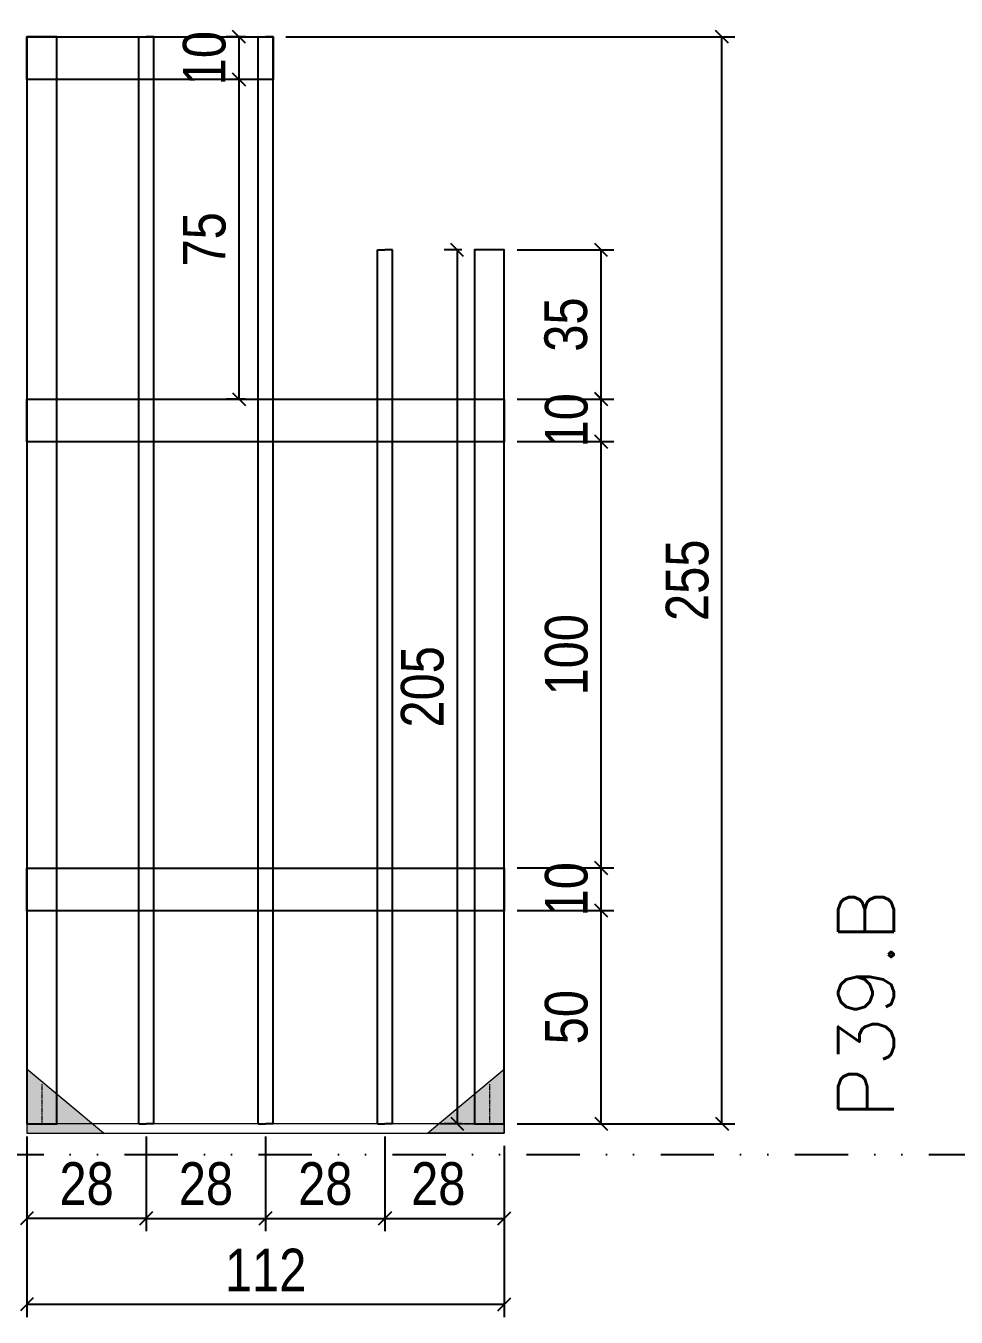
# Model space of a CAD drawing. Extents: x 14400 to 20667, y -21631 to 6985.
# Drawn here: x 15000 to 15218.2, y 3938.7 to 4241.6 of the extents above; entities that cross this region are included whole.
import ezdxf

# ---------------------------------------------------------------- set-up
doc = ezdxf.new("R2010")
doc.units = 0
doc.linetypes.add('DIVIDE2', pattern=[0.625, 0.25, -0.125, 0, -0.125, 0, -0.125])
doc.linetypes.add('HIDDEN', pattern=[0.375, 0.25, -0.125])
for name, color, linetype in [('COTA', 241, 'Continuous'), ('Nível', 160, 'Continuous'), ('SARR_2.2x10', 60, 'Continuous'), ('SARR_3.5x7', 81, 'Continuous'), ('SARR_7x7', 40, 'Continuous')]:
    doc.layers.add(name, color=color, linetype=linetype)
for name, color, linetype, lineweight in [('Madeira', 126, 'Continuous', 18), ('Sarr 2.2x7', 40, 'Continuous', 9), ('Texto Seção', 7, 'Continuous', 15)]:
    doc.layers.add(name, color=color, linetype=linetype, lineweight=lineweight)
doc.styles.add('COTA TECNICA', font='techl___.ttf', dxfattribs={"height": 10})
doc.styles.add('REGUA-120', font='ROMANS.shx', dxfattribs={"height": 15})
doc.dimstyles.new('PAINEL', dxfattribs={"dimtxt": 10, "dimasz": 3, "dimexe": 3, "dimexo": 3, "dimgap": 3, "dimtad": 1, "dimdec": 1, "dimzin": 12, "dimdsep": 46, "dimtxsty": 'COTA TECNICA', "dimblk1": 'OBLIQUE', "dimblk2": 'OBLIQUE', "dimsah": 1, "dimcen": 0.9, "dimclrd": 4, "dimclre": 4, "dimclrt": 240, "dimadec": 1, "dimazin": 3, "dimtfac": 1, "dimtdec": 1, "dimtmove": 0, "dimatfit": 3, "dimfxl": 1, "dimtolj": 1, "dimtzin": 12, "dimarcsym": 0})

# ---------------------------------------------------------------- blocks, each defined once
blk = doc.blocks.new('_Oblique')
at = {"color": 0, "linetype": 'ByBlock', "lineweight": -2}
blk.add_line((-0.5, -0.5), (0.5, 0.5), dxfattribs=at)
blk = doc.blocks.new('*D741')
at = {"layer": 'COTA', "color": 4, "lineweight": -2, "transparency": 16777216}
for p, q in [((15000.23, 3965.86), (15000.23, 3938.68)), ((15112.23, 3965.86), (15112.23, 3938.68)), ((15112.23, 3941.68), (15000.23, 3941.68))]:
    blk.add_line(p, q, dxfattribs=at)
at = {"layer": 'Defpoints', "color": 0, "transparency": 16777216}
for p in [(15000.23, 3968.86), (15112.23, 3968.86), (15000.23, 3941.68)]:
    blk.add_point(p, dxfattribs=at)
at = {"layer": 'COTA', "color": 4, "lineweight": -2, "transparency": 16777216, "xscale": 3, "yscale": 3, "zscale": 3, "rotation": 180}
blk.add_blockref('_Oblique', (15000.23, 3941.68), dxfattribs=at)
at = {"layer": 'COTA', "color": 4, "lineweight": -2, "transparency": 16777216, "xscale": 3, "yscale": 3, "zscale": 3}
blk.add_blockref('_Oblique', (15112.23, 3941.68), dxfattribs=at)
at = {"layer": 'COTA', "color": 240, "transparency": 16777216, "insert": (15056.23, 3949.74), "char_height": 10, "attachment_point": 5, "style": 'COTA TECNICA'}
blk.add_mtext('\\A1;112', dxfattribs=at)
blk = doc.blocks.new('*D742')
at = {"layer": 'COTA', "color": 4, "lineweight": -2, "transparency": 16777216}
for p, q in [((15000.23, 3981.06), (15000.23, 3958.86)), ((15028.23, 3981.06), (15028.23, 3958.86)), ((15028.23, 3961.86), (15000.23, 3961.86))]:
    blk.add_line(p, q, dxfattribs=at)
at = {"layer": 'Defpoints', "color": 0, "transparency": 16777216}
for p in [(15000.23, 3984.06), (15028.23, 3984.06), (15000.23, 3961.86)]:
    blk.add_point(p, dxfattribs=at)
at = {"layer": 'COTA', "color": 4, "lineweight": -2, "transparency": 16777216, "xscale": 3, "yscale": 3, "zscale": 3, "rotation": 180}
blk.add_blockref('_Oblique', (15000.23, 3961.86), dxfattribs=at)
at = {"layer": 'COTA', "color": 4, "lineweight": -2, "transparency": 16777216, "xscale": 3, "yscale": 3, "zscale": 3}
blk.add_blockref('_Oblique', (15028.23, 3961.86), dxfattribs=at)
at = {"layer": 'COTA', "color": 240, "transparency": 16777216, "insert": (15014.23, 3969.95), "char_height": 10, "attachment_point": 5, "style": 'COTA TECNICA'}
blk.add_mtext('\\A1;28', dxfattribs=at)
blk = doc.blocks.new('*D743')
at = {"layer": 'COTA', "color": 4, "lineweight": -2, "transparency": 16777216}
for p, q in [((15084.23, 3981.06), (15084.23, 3958.86)), ((15112.23, 3978.86), (15112.23, 3958.86)), ((15084.23, 3961.86), (15112.23, 3961.86))]:
    blk.add_line(p, q, dxfattribs=at)
at = {"layer": 'Defpoints', "color": 0, "transparency": 16777216}
for p in [(15084.23, 3984.06), (15112.23, 3981.86), (15112.23, 3961.86)]:
    blk.add_point(p, dxfattribs=at)
at = {"layer": 'COTA', "color": 4, "lineweight": -2, "transparency": 16777216, "xscale": 3, "yscale": 3, "zscale": 3, "rotation": 180}
blk.add_blockref('_Oblique', (15084.23, 3961.86), dxfattribs=at)
at = {"layer": 'COTA', "color": 4, "lineweight": -2, "transparency": 16777216, "xscale": 3, "yscale": 3, "zscale": 3}
blk.add_blockref('_Oblique', (15112.23, 3961.86), dxfattribs=at)
at = {"layer": 'COTA', "color": 240, "transparency": 16777216, "insert": (15096.73, 3969.95), "char_height": 10, "attachment_point": 5, "style": 'COTA TECNICA'}
blk.add_mtext('\\A1;28', dxfattribs=at)
blk = doc.blocks.new('*D744')
at = {"layer": 'COTA', "color": 4, "lineweight": -2, "transparency": 16777216}
for p, q in [((15028.23, 3981.06), (15028.23, 3958.86)), ((15056.23, 3981.06), (15056.23, 3958.86)), ((15028.23, 3961.86), (15056.23, 3961.86))]:
    blk.add_line(p, q, dxfattribs=at)
at = {"layer": 'Defpoints', "color": 0, "transparency": 16777216}
for p in [(15028.23, 3984.06), (15056.23, 3984.06), (15056.23, 3961.86)]:
    blk.add_point(p, dxfattribs=at)
at = {"layer": 'COTA', "color": 4, "lineweight": -2, "transparency": 16777216, "xscale": 3, "yscale": 3, "zscale": 3, "rotation": 180}
blk.add_blockref('_Oblique', (15028.23, 3961.86), dxfattribs=at)
at = {"layer": 'COTA', "color": 4, "lineweight": -2, "transparency": 16777216, "xscale": 3, "yscale": 3, "zscale": 3}
blk.add_blockref('_Oblique', (15056.23, 3961.86), dxfattribs=at)
at = {"layer": 'COTA', "color": 240, "transparency": 16777216, "insert": (15042.23, 3969.95), "char_height": 10, "attachment_point": 5, "style": 'COTA TECNICA'}
blk.add_mtext('\\A1;28', dxfattribs=at)
blk = doc.blocks.new('*D745')
at = {"layer": 'COTA', "color": 4, "lineweight": -2, "transparency": 16777216}
for p, q in [((15115.23, 4034.06), (15137.93, 4034.06)), ((15134.93, 3984.06), (15134.93, 4034.06)), ((15115.23, 3984.06), (15137.93, 3984.06))]:
    blk.add_line(p, q, dxfattribs=at)
at = {"layer": 'Defpoints', "color": 0, "transparency": 16777216}
for p in [(15112.23, 4034.06), (15134.93, 4034.06), (15112.23, 3984.06)]:
    blk.add_point(p, dxfattribs=at)
at = {"layer": 'COTA', "color": 4, "lineweight": -2, "transparency": 16777216, "xscale": 3, "yscale": 3, "zscale": 3}
for p, rotation in [((15134.93, 4034.06), 90), ((15134.93, 3984.06), 270)]:
    blk.add_blockref('_Oblique', p, dxfattribs=dict(at, rotation=rotation))
at = {"layer": 'COTA', "color": 240, "transparency": 16777216, "insert": (15126.82, 4009.06), "char_height": 10, "attachment_point": 5, "rotation": 90, "style": 'COTA TECNICA'}
blk.add_mtext('\\A1;50', dxfattribs=at)
blk = doc.blocks.new('*D746')
at = {"layer": 'COTA', "color": 4, "lineweight": -2, "transparency": 16777216}
for p, q in [((15056.23, 3981.06), (15056.23, 3958.86)), ((15084.23, 3981.06), (15084.23, 3958.86)), ((15056.23, 3961.86), (15084.23, 3961.86))]:
    blk.add_line(p, q, dxfattribs=at)
at = {"layer": 'Defpoints', "color": 0, "transparency": 16777216}
for p in [(15056.23, 3984.06), (15084.23, 3984.06), (15084.23, 3961.86)]:
    blk.add_point(p, dxfattribs=at)
at = {"layer": 'COTA', "color": 4, "lineweight": -2, "transparency": 16777216, "xscale": 3, "yscale": 3, "zscale": 3, "rotation": 180}
blk.add_blockref('_Oblique', (15056.23, 3961.86), dxfattribs=at)
at = {"layer": 'COTA', "color": 4, "lineweight": -2, "transparency": 16777216, "xscale": 3, "yscale": 3, "zscale": 3}
blk.add_blockref('_Oblique', (15084.23, 3961.86), dxfattribs=at)
at = {"layer": 'COTA', "color": 240, "transparency": 16777216, "insert": (15070.23, 3969.95), "char_height": 10, "attachment_point": 5, "style": 'COTA TECNICA'}
blk.add_mtext('\\A1;28', dxfattribs=at)
blk = doc.blocks.new('*D747')
at = {"layer": 'COTA', "color": 4, "lineweight": -2, "transparency": 16777216}
for p, q in [((15115.23, 4044.06), (15137.93, 4044.06)), ((15134.93, 4034.06), (15134.93, 4044.06)), ((15115.23, 4034.06), (15137.93, 4034.06))]:
    blk.add_line(p, q, dxfattribs=at)
at = {"layer": 'Defpoints', "color": 0, "transparency": 16777216}
for p in [(15112.23, 4044.06), (15134.93, 4044.06), (15112.23, 4034.06)]:
    blk.add_point(p, dxfattribs=at)
at = {"layer": 'COTA', "color": 4, "lineweight": -2, "transparency": 16777216, "xscale": 3, "yscale": 3, "zscale": 3}
for p, rotation in [((15134.93, 4044.06), 90), ((15134.93, 4034.06), 270)]:
    blk.add_blockref('_Oblique', p, dxfattribs=dict(at, rotation=rotation))
at = {"layer": 'COTA', "color": 240, "transparency": 16777216, "insert": (15126.83, 4039.06), "char_height": 10, "attachment_point": 5, "rotation": 90, "style": 'COTA TECNICA'}
blk.add_mtext('\\A1;10', dxfattribs=at)
blk = doc.blocks.new('*D748')
at = {"layer": 'COTA', "color": 4, "lineweight": -2, "transparency": 16777216}
for p, q in [((15115.23, 4144.06), (15137.93, 4144.06)), ((15134.93, 4044.06), (15134.93, 4144.06)), ((15115.23, 4044.06), (15137.93, 4044.06))]:
    blk.add_line(p, q, dxfattribs=at)
at = {"layer": 'Defpoints', "color": 0, "transparency": 16777216}
for p in [(15112.23, 4144.06), (15134.93, 4144.06), (15112.23, 4044.06)]:
    blk.add_point(p, dxfattribs=at)
at = {"layer": 'COTA', "color": 4, "lineweight": -2, "transparency": 16777216, "xscale": 3, "yscale": 3, "zscale": 3}
for p, rotation in [((15134.93, 4144.06), 90), ((15134.93, 4044.06), 270)]:
    blk.add_blockref('_Oblique', p, dxfattribs=dict(at, rotation=rotation))
at = {"layer": 'COTA', "color": 240, "transparency": 16777216, "insert": (15126.83, 4094.06), "char_height": 10, "attachment_point": 5, "rotation": 90, "style": 'COTA TECNICA'}
blk.add_mtext('\\A1;100', dxfattribs=at)
blk = doc.blocks.new('*D749')
at = {"layer": 'COTA', "color": 4, "lineweight": -2, "transparency": 16777216}
for p, q in [((15115.23, 4154.06), (15137.93, 4154.06)), ((15134.93, 4144.06), (15134.93, 4154.06)), ((15115.23, 4144.06), (15137.93, 4144.06))]:
    blk.add_line(p, q, dxfattribs=at)
at = {"layer": 'Defpoints', "color": 0, "transparency": 16777216}
for p in [(15112.23, 4154.06), (15134.93, 4154.06), (15112.23, 4144.06)]:
    blk.add_point(p, dxfattribs=at)
at = {"layer": 'COTA', "color": 4, "lineweight": -2, "transparency": 16777216, "xscale": 3, "yscale": 3, "zscale": 3}
for p, rotation in [((15134.93, 4154.06), 90), ((15134.93, 4144.06), 270)]:
    blk.add_blockref('_Oblique', p, dxfattribs=dict(at, rotation=rotation))
at = {"layer": 'COTA', "color": 240, "transparency": 16777216, "insert": (15126.83, 4149.06), "char_height": 10, "attachment_point": 5, "rotation": 90, "style": 'COTA TECNICA'}
blk.add_mtext('\\A1;10', dxfattribs=at)
blk = doc.blocks.new('*D756')
at = {"layer": 'COTA', "color": 4, "lineweight": -2, "transparency": 16777216}
for p, q in [((15060.98, 4239.02), (15166.29, 4239.02)), ((15163.29, 3984.06), (15163.29, 4239.02)), ((15115.23, 3984.06), (15166.29, 3984.06))]:
    blk.add_line(p, q, dxfattribs=at)
at = {"layer": 'Defpoints', "color": 0, "transparency": 16777216}
for p in [(15057.98, 4239.02), (15163.29, 4239.02), (15112.23, 3984.06)]:
    blk.add_point(p, dxfattribs=at)
at = {"layer": 'COTA', "color": 4, "lineweight": -2, "transparency": 16777216, "xscale": 3, "yscale": 3, "zscale": 3}
for p, rotation in [((15163.29, 4239.02), 90), ((15163.29, 3984.06), 270)]:
    blk.add_blockref('_Oblique', p, dxfattribs=dict(at, rotation=rotation))
at = {"layer": 'COTA', "color": 240, "transparency": 16777216, "insert": (15155.18, 4111.54), "char_height": 10, "attachment_point": 5, "rotation": 90, "style": 'COTA TECNICA'}
blk.add_mtext('\\A1;255', dxfattribs=at)
blk = doc.blocks.new('*D757')
at = {"layer": 'COTA', "color": 4, "lineweight": -2, "transparency": 16777216}
for p, q in [((15115.23, 4189.02), (15137.93, 4189.02)), ((15134.93, 4154.02), (15134.93, 4189.02)), ((15115.23, 4154.02), (15137.93, 4154.02))]:
    blk.add_line(p, q, dxfattribs=at)
at = {"layer": 'Defpoints', "color": 0, "transparency": 16777216}
for p in [(15112.23, 4189.02), (15134.93, 4189.02), (15112.23, 4154.02)]:
    blk.add_point(p, dxfattribs=at)
at = {"layer": 'COTA', "color": 4, "lineweight": -2, "transparency": 16777216, "xscale": 3, "yscale": 3, "zscale": 3}
for p, rotation in [((15134.93, 4189.02), 90), ((15134.93, 4154.02), 270)]:
    blk.add_blockref('_Oblique', p, dxfattribs=dict(at, rotation=rotation))
at = {"layer": 'COTA', "color": 240, "transparency": 16777216, "insert": (15126.71, 4171.52), "char_height": 10, "attachment_point": 5, "rotation": 90, "style": 'COTA TECNICA'}
blk.add_mtext('\\A1;35', dxfattribs=at)
blk = doc.blocks.new('*D740')
at = {"layer": 'COTA', "color": 4, "lineweight": -2, "transparency": 16777216}
for p, q in [((15051.48, 4239.02), (15047, 4239.02)), ((15050, 4229.02), (15050, 4239.02)), ((15051.48, 4229.02), (15047, 4229.02))]:
    blk.add_line(p, q, dxfattribs=at)
at = {"layer": 'Defpoints', "color": 0, "transparency": 16777216}
for p in [(15050, 4239.02), (15054.48, 4239.02), (15054.48, 4229.02)]:
    blk.add_point(p, dxfattribs=at)
at = {"layer": 'COTA', "color": 4, "lineweight": -2, "transparency": 16777216, "xscale": 3, "yscale": 3, "zscale": 3}
for p, rotation in [((15050, 4239.02), 90), ((15050, 4229.02), 270)]:
    blk.add_blockref('_Oblique', p, dxfattribs=dict(at, rotation=rotation))
at = {"layer": 'COTA', "color": 240, "transparency": 16777216, "insert": (15041.89, 4234.02), "char_height": 10, "attachment_point": 5, "rotation": 90, "style": 'COTA TECNICA'}
blk.add_mtext('\\A1;10', dxfattribs=at)
blk = doc.blocks.new('*D758')
at = {"layer": 'COTA', "color": 4, "lineweight": -2, "transparency": 16777216}
for p, q in [((15051.48, 4229.02), (15047, 4229.02)), ((15050, 4154.02), (15050, 4229.02)), ((15051.48, 4154.02), (15047, 4154.02))]:
    blk.add_line(p, q, dxfattribs=at)
at = {"layer": 'Defpoints', "color": 0, "transparency": 16777216}
for p in [(15050, 4229.02), (15054.48, 4229.02), (15054.48, 4154.02)]:
    blk.add_point(p, dxfattribs=at)
at = {"layer": 'COTA', "color": 4, "lineweight": -2, "transparency": 16777216, "xscale": 3, "yscale": 3, "zscale": 3}
for p, rotation in [((15050, 4229.02), 90), ((15050, 4154.02), 270)]:
    blk.add_blockref('_Oblique', p, dxfattribs=dict(at, rotation=rotation))
at = {"layer": 'COTA', "color": 240, "transparency": 16777216, "insert": (15041.89, 4191.52), "char_height": 10, "attachment_point": 5, "rotation": 90, "style": 'COTA TECNICA'}
blk.add_mtext('\\A1;75', dxfattribs=at)
blk = doc.blocks.new('*D760')
at = {"layer": 'COTA', "color": 4, "lineweight": -2, "transparency": 16777216}
for p, q in [((15102.23, 4189.02), (15098.15, 4189.02)), ((15101.15, 4189.02), (15101.15, 3984.06)), ((15102.23, 3984.06), (15098.15, 3984.06))]:
    blk.add_line(p, q, dxfattribs=at)
at = {"layer": 'Defpoints', "color": 0, "transparency": 16777216}
for p in [(15105.23, 4189.02), (15101.15, 3984.06), (15105.23, 3984.06)]:
    blk.add_point(p, dxfattribs=at)
at = {"layer": 'COTA', "color": 4, "lineweight": -2, "transparency": 16777216, "xscale": 3, "yscale": 3, "zscale": 3}
for p, rotation in [((15101.15, 4189.02), 90), ((15101.15, 3984.06), 270)]:
    blk.add_blockref('_Oblique', p, dxfattribs=dict(at, rotation=rotation))
at = {"layer": 'COTA', "color": 240, "transparency": 16777216, "insert": (15093.04, 4086.54), "char_height": 10, "attachment_point": 5, "rotation": 90, "style": 'COTA TECNICA'}
blk.add_mtext('\\A1;205', dxfattribs=at)

msp = doc.modelspace()

# ---------------------------------------------------------------- hatches: boundary and pattern name
at = {"layer": 'Madeira'}
h = msp.add_hatch(color=252, dxfattribs=at)
h.dxf.hatch_style = 2
h.paths.add_polyline_path([(15000.23, 3996.86), (15000.23, 3981.86), (15018.23, 3981.86)])
h = msp.add_hatch(color=252, dxfattribs=at)
h.dxf.hatch_style = 2
h.paths.add_polyline_path([(15112.23, 3996.86), (15112.23, 3981.86), (15094.23, 3981.86)])

# ---------------------------------------------------------------- linework, layer by layer
at = {"layer": 'Madeira', "color": 1, "linetype": 'HIDDEN'}
for p, q in [((15003.73, 3993.36), (15003.73, 3984.06)), ((15003.73, 3993.36), (15003.73, 3984.06)), ((15108.73, 3993.36), (15108.73, 3984.06)), ((15108.73, 3993.36), (15108.73, 3984.06)), ((15007.23, 3989.86), (15007.23, 3984.06)), ((15010.06, 3984.06), (15000.23, 3984.06)), ((15010.06, 3984.06), (15000.23, 3984.06)), ((15016.03, 3984.06), (15000.23, 3984.06)), ((15096.43, 3984.06), (15112.23, 3984.06)), ((15102.4, 3984.06), (15112.23, 3984.06)), ((15102.4, 3984.06), (15112.23, 3984.06))]:
    msp.add_line(p, q, dxfattribs=at)
at = {"layer": 'Madeira'}
msp.add_line((15000.23, 3984.06), (15000.23, 3981.86), dxfattribs=at)
msp.add_line((15000.23, 3984.06), (15000.23, 3981.86), dxfattribs=at)
msp.add_line((15000.23, 3984.06), (15000.23, 3981.86), dxfattribs=at)
at = {"layer": 'Madeira', "color": 0}
for points in [[(15000.23, 3996.86), (15000.23, 3981.86), (15018.23, 3981.86), (15000.23, 3996.86)], [(15112.23, 3996.86), (15112.23, 3981.86), (15094.23, 3981.86), (15112.23, 3996.86)]]:
    msp.add_lwpolyline(points, dxfattribs=at)
at = {"layer": 'Nível', "color": 4, "linetype": 'DIVIDE2', "ltscale": 50}
msp.add_line((14488.47, 3976.86), (15858.47, 3976.86), dxfattribs=at)
at = {"layer": 'Sarr 2.2x7'}
msp.add_lwpolyline([(15112.23, 3984.06), (15000.23, 3984.06), (15000.23, 3981.86), (15112.23, 3981.86)], close=True, dxfattribs=at)
at = {"layer": 'SARR_2.2x10'}
for points in [[(15000.23, 4239.02), (15057.98, 4239.02), (15057.98, 4229.02), (15000.23, 4229.02)], [(15000.23, 4154.02), (15112.23, 4154.02), (15112.23, 4144.02), (15000.23, 4144.02)], [(15000.23, 4044.02), (15112.23, 4044.02), (15112.23, 4034.02), (15000.23, 4034.02)]]:
    msp.add_lwpolyline(points, close=True, dxfattribs=at)
at = {"layer": 'SARR_3.5x7'}
for p, q in [((15026.48, 3984.06), (15026.48, 4239.02)), ((15026.48, 4239.02), (15028.23, 4239.02)), ((15029.98, 4239.02), (15028.23, 4239.02)), ((15029.98, 3984.06), (15029.98, 4239.02)), ((15054.48, 3984.06), (15054.48, 4239.02)), ((15054.48, 4239.02), (15056.23, 4239.02)), ((15057.98, 4239.02), (15056.23, 4239.02)), ((15057.98, 3984.06), (15057.98, 4239.02)), ((15082.48, 3984.06), (15082.48, 4189.02)), ((15082.48, 4189.02), (15084.23, 4189.02)), ((15085.98, 4189.02), (15084.23, 4189.02)), ((15085.98, 3984.06), (15085.98, 4189.02)), ((15026.48, 3984.06), (15028.23, 3984.06)), ((15029.98, 3984.06), (15028.23, 3984.06)), ((15054.48, 3984.06), (15056.23, 3984.06)), ((15057.98, 3984.06), (15056.23, 3984.06)), ((15082.48, 3984.06), (15084.23, 3984.06)), ((15085.98, 3984.06), (15084.23, 3984.06))]:
    msp.add_line(p, q, dxfattribs=at)
at = {"layer": 'SARR_7x7'}
for points in [[(15000.23, 3984.06), (15007.23, 3984.06), (15007.23, 4239.02), (15000.23, 4239.02)], [(15105.23, 3984.06), (15112.23, 3984.06), (15112.23, 4189.02), (15105.23, 4189.02)]]:
    msp.add_lwpolyline(points, close=True, dxfattribs=at)

# ---------------------------------------------------------------- texts
at = {"layer": 'Texto Seção', "style": 'REGUA-120', "width": 1.05}
msp.add_text('P39.B', height=13, rotation=90, dxfattribs=at).set_placement((15203.58, 3985.16))

# ---------------------------------------------------------------- dimensions: what is measured, and where the dimension line sits
at = {"layer": 'COTA'}
dim = msp.add_linear_dim(base=(15050, 4239.02), p1=(15054.48, 4229.02), p2=(15054.48, 4239.02), angle=90, dimstyle='PAINEL', dxfattribs=at)
dim.commit()
dim.dimension.update_dxf_attribs({"geometry": '*D740', "text_midpoint": (15050, 4234.02), "dimtype": 160})
for base, p1, p2, picture, middle in [((15163.29, 4239.02), (15112.23, 3984.06), (15057.98, 4239.02), '*D756', (15155.18, 4111.54)), ((15050, 4229.02), (15054.48, 4154.02), (15054.48, 4229.02), '*D758', (15041.89, 4191.52)), ((15101.15, 3984.06), (15105.23, 4189.02), (15105.23, 3984.06), '*D760', (15093.04, 4086.54)), ((15134.93, 4189.02), (15112.23, 4154.02), (15112.23, 4189.02), '*D757', (15126.71, 4171.52))]:
    dim = msp.add_linear_dim(base=base, p1=p1, p2=p2, angle=90, dimstyle='PAINEL', dxfattribs=at)
    dim.commit()
    dim.dimension.update_dxf_attribs({"geometry": picture, "text_midpoint": middle})
for base, p1, p2, picture, middle in [((15134.93, 4154.06), (15112.23, 4144.06), (15112.23, 4154.06), '*D749', (15134.93, 4149.06)), ((15134.93, 4044.06), (15112.23, 4034.06), (15112.23, 4044.06), '*D747', (15134.93, 4039.06))]:
    dim = msp.add_linear_dim(base=base, p1=p1, p2=p2, angle=90, dimstyle='PAINEL', override={"dimtmove": 1}, dxfattribs=at)
    dim.commit()
    dim.dimension.update_dxf_attribs({"geometry": picture, "text_midpoint": middle, "dimtype": 160})
for base, p1, p2, angle, picture, middle in [((15134.93, 4144.06), (15112.23, 4044.06), (15112.23, 4144.06), 90, '*D748', (15126.83, 4094.06)), ((15134.93, 4034.06), (15112.23, 3984.06), (15112.23, 4034.06), 90, '*D745', (15126.82, 4009.06)), ((15000.23, 3961.86), (15028.23, 3984.06), (15000.23, 3984.06), 180, '*D742', (15014.23, 3969.95)), ((15000.23, 3941.68), (15112.23, 3968.86), (15000.23, 3968.86), 180, '*D741', (15056.23, 3949.74))]:
    dim = msp.add_linear_dim(base=base, p1=p1, p2=p2, angle=angle, dimstyle='PAINEL', override={"dimtmove": 1}, dxfattribs=at)
    dim.commit()
    dim.dimension.update_dxf_attribs({"geometry": picture, "text_midpoint": middle})
for base, p1, p2, picture, middle in [((15056.23, 3961.86), (15028.23, 3984.06), (15056.23, 3984.06), '*D744', (15042.23, 3969.95)), ((15084.23, 3961.86), (15056.23, 3984.06), (15084.23, 3984.06), '*D746', (15070.23, 3969.95))]:
    dim = msp.add_linear_dim(base=base, p1=p1, p2=p2, dimstyle='PAINEL', override={"dimtmove": 1}, dxfattribs=at)
    dim.commit()
    dim.dimension.update_dxf_attribs({"geometry": picture, "text_midpoint": middle})
dim = msp.add_linear_dim(base=(15112.23, 3961.86), p1=(15084.23, 3984.06), p2=(15112.23, 3981.86), dimstyle='PAINEL', override={"dimtmove": 1}, dxfattribs=at)
dim.commit()
dim.dimension.update_dxf_attribs({"geometry": '*D743', "text_midpoint": (15096.73, 3961.86), "dimtype": 160})

doc.saveas('drawing.dxf')
